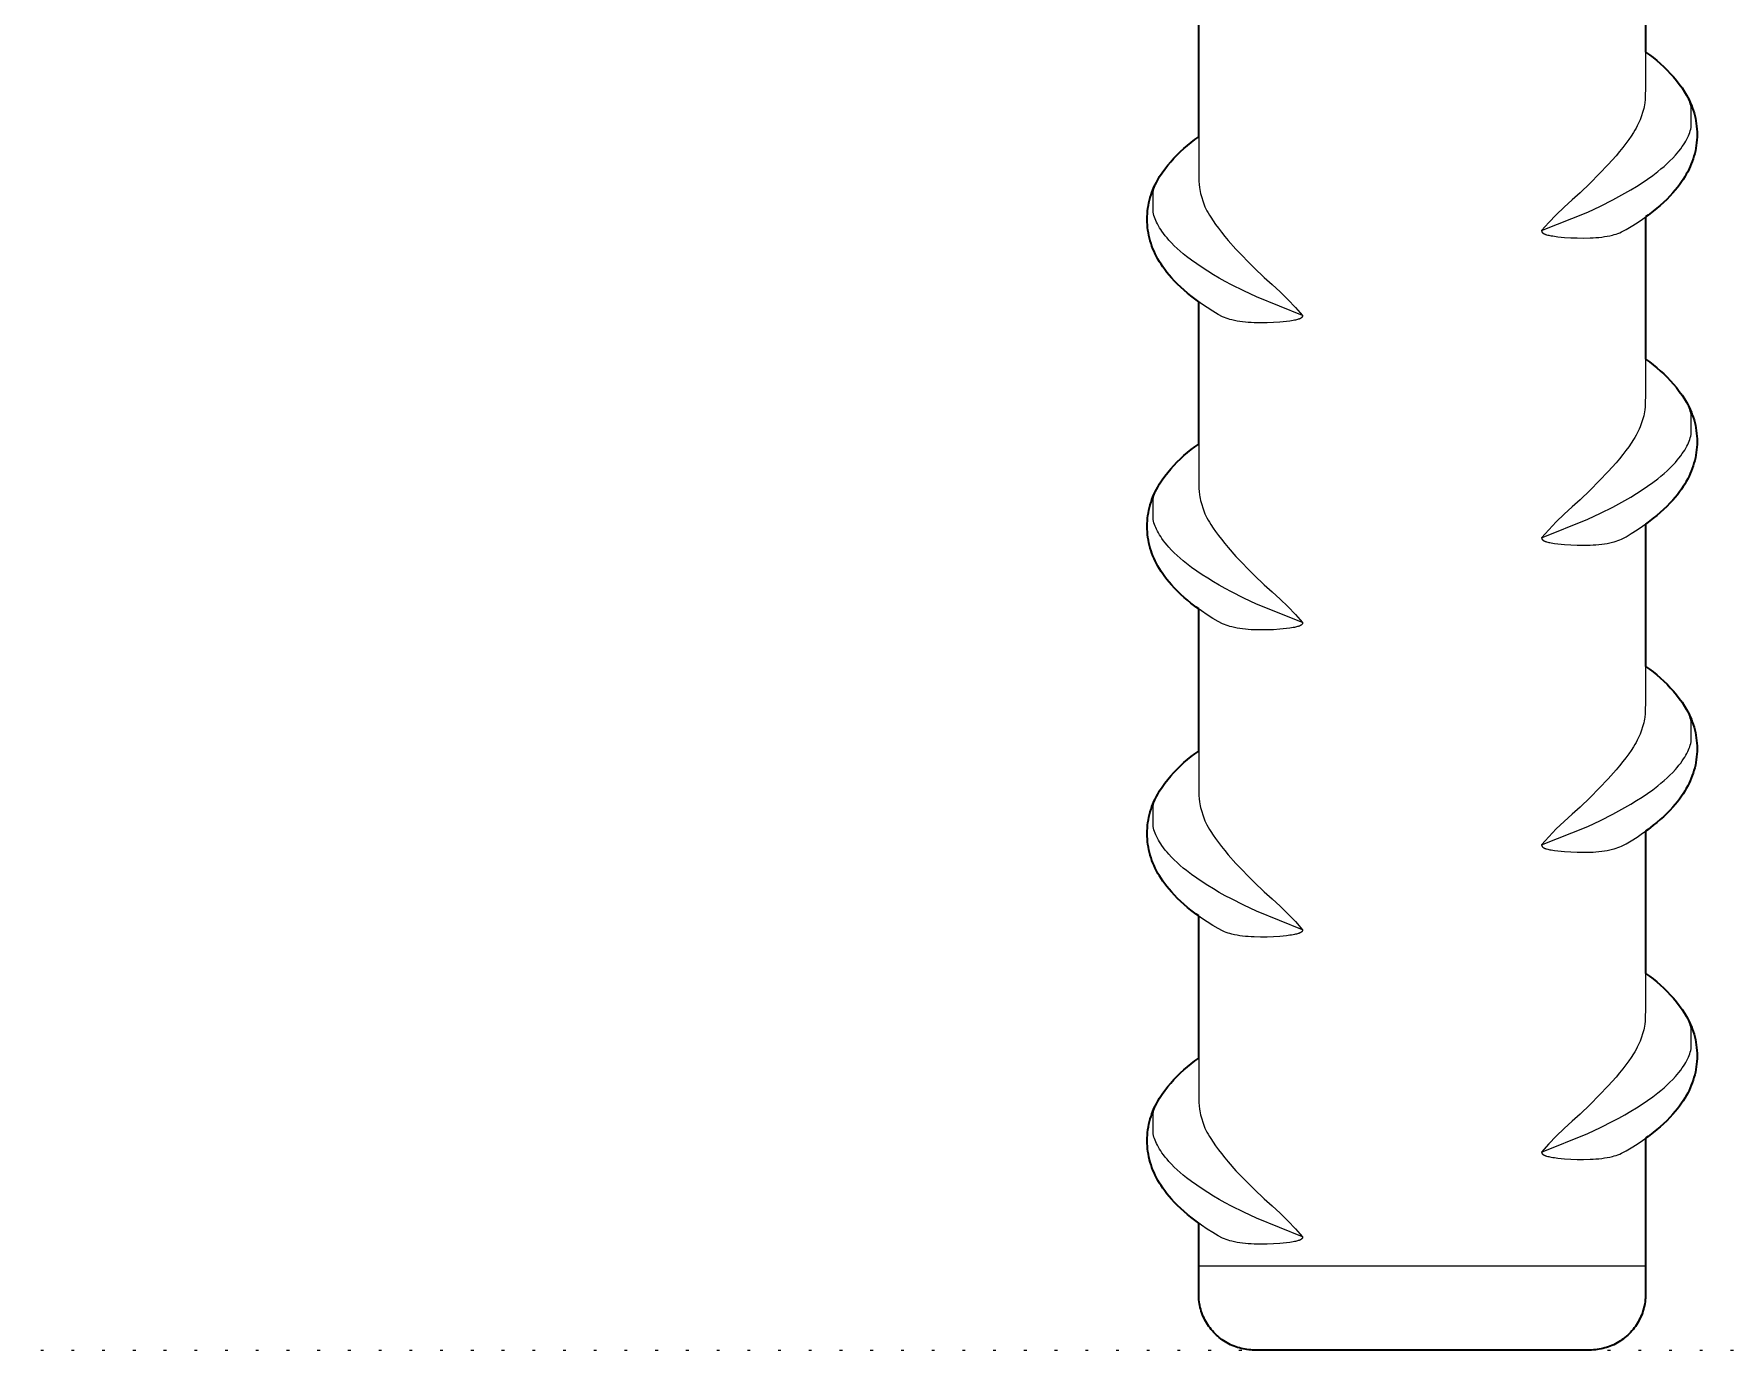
# Model space of a CAD drawing. Header units: millimetres. Extents: x 0 to 1192, y -689 to 404.
# Drawn here: x 1073.2 to 1134, y 0 to 47.1 of the extents above; entities that cross this region are included whole.
import ezdxf

# ---------------------------------------------------------------- set-up
doc = ezdxf.new("R2010")
doc.units = ezdxf.units.MM
doc.linetypes.add('Dots', pattern=[1, 0, -1])
doc.layers.add('Blocks', color=7, linetype='Continuous')
for name, color, linetype, lineweight, true_color in [('Blocks$Inner', 7, 'Continuous', 25, 0x007f00), ('Blocks$Outline', 7, 'Continuous', 35, 0xff3f3f), ('Groud', 7, 'Dots', 25, 0x243775)]:
    doc.layers.add(name, color=color, linetype=linetype, lineweight=lineweight, true_color=true_color)

# ---------------------------------------------------------------- blocks, each defined once
blk = doc.blocks.new('Rebar Side Table Side')
at = {"layer": 'Blocks$Inner'}
for points in [[(410.557, 51.585), (410.557, 45.224), (410.547, 44.9), (410.537, 44.786), (410.525, 44.672), (410.515, 44.603), (410.503, 44.534), (410.49, 44.466), (410.364, 44.062), (410.331, 43.989), (410.297, 43.916), (410.261, 43.845), (410.217, 43.766), (410.172, 43.688), (410.125, 43.611), (410.041, 43.481), (409.953, 43.355), (409.851, 43.215), (409.745, 43.077), (409.624, 42.927), (409.5, 42.779), (409.222, 42.463), (408.577, 41.795), (408.218, 41.451), (407.924, 41.199), (407.638, 40.936), (407.362, 40.665), (407.094, 40.384), (406.837, 40.094), (408.486, 40.759), (408.941, 40.972), (409.387, 41.196), (409.604, 41.312), (409.82, 41.432), (410.029, 41.554), (410.235, 41.68), (410.434, 41.807), (410.629, 41.939), (410.814, 42.072), (410.995, 42.21), (411.109, 42.303), (411.22, 42.397), (411.329, 42.495), (411.43, 42.592), (411.529, 42.691), (411.624, 42.794), (411.69, 42.87), (411.753, 42.947), (411.815, 43.027), (411.873, 43.108), (411.916, 43.172), (411.957, 43.237), (411.996, 43.304), (412.032, 43.371), (412.067, 43.44), (412.093, 43.496), (412.116, 43.553), (412.139, 43.611), (412.159, 43.669), (412.177, 43.728), (412.193, 43.788), (412.193, 44.513), (412.177, 44.573), (412.159, 44.632), (412.139, 44.691), (412.116, 44.748), (412.093, 44.805), (412.067, 44.862), (411.956, 45.065), (411.862, 45.204), (411.764, 45.339), (411.661, 45.472), (411.554, 45.6), (411.443, 45.725), (411.327, 45.847), (411.208, 45.964), (411.085, 46.078), (410.958, 46.187), (410.828, 46.292), (410.694, 46.393), (410.557, 46.489)], [(394.557, 48.548), (394.557, 42.187), (394.568, 41.863), (394.577, 41.749), (394.59, 41.635), (394.6, 41.566), (394.611, 41.497), (394.625, 41.429), (394.751, 41.025), (394.783, 40.952), (394.818, 40.879), (394.854, 40.808), (394.897, 40.729), (394.943, 40.651), (394.99, 40.574), (395.074, 40.444), (395.162, 40.318), (395.264, 40.178), (395.37, 40.04), (395.491, 39.89), (395.614, 39.742), (395.892, 39.426), (396.538, 38.758), (396.896, 38.414), (397.191, 38.161), (397.476, 37.899), (397.753, 37.628), (398.02, 37.347), (398.278, 37.057), (396.628, 37.722), (396.174, 37.935), (395.728, 38.159), (395.51, 38.275), (395.295, 38.395), (395.086, 38.517), (394.879, 38.643), (394.681, 38.77), (394.486, 38.902), (394.301, 39.035), (394.12, 39.173), (394.006, 39.266), (393.895, 39.36), (393.786, 39.458), (393.684, 39.555), (393.586, 39.654), (393.491, 39.757), (393.425, 39.833), (393.361, 39.91), (393.3, 39.99), (393.241, 40.071), (393.199, 40.135), (393.158, 40.2), (393.119, 40.267), (393.082, 40.334), (393.048, 40.403), (393.022, 40.459), (392.998, 40.516), (392.976, 40.574), (392.956, 40.632), (392.938, 40.691), (392.922, 40.751), (392.922, 41.476), (392.938, 41.536), (392.956, 41.595), (392.976, 41.654), (392.998, 41.711), (393.022, 41.768), (393.048, 41.824), (393.159, 42.028), (393.252, 42.167), (393.351, 42.302), (393.453, 42.435), (393.561, 42.563), (393.672, 42.688), (393.787, 42.81), (393.906, 42.927), (394.03, 43.041), (394.156, 43.15), (394.287, 43.255), (394.42, 43.356), (394.557, 43.452)], [(406.837, 40.094), (406.837, 40.09), (406.837, 40.087), (406.837, 40.085), (406.837, 40.083), (406.837, 40.081), (406.837, 40.079), (406.837, 40.077), (406.838, 40.075), (406.838, 40.073), (406.838, 40.071), (406.839, 40.069), (406.839, 40.068), (406.84, 40.066), (406.84, 40.064), (406.841, 40.062), (406.842, 40.06), (406.842, 40.058), (406.843, 40.057), (406.844, 40.055), (406.845, 40.053), (406.845, 40.051), (406.846, 40.05), (406.847, 40.048), (406.848, 40.046), (406.849, 40.044), (406.85, 40.043), (406.851, 40.041), (406.852, 40.039), (406.853, 40.038), (406.855, 40.036), (406.856, 40.034), (406.857, 40.032), (406.859, 40.031), (406.86, 40.029), (406.862, 40.027), (406.864, 40.025), (406.865, 40.024), (406.867, 40.022), (406.87, 40.019), (406.874, 40.015), (406.878, 40.012), (406.881, 40.009), (406.885, 40.006), (406.889, 40.004), (406.893, 40.001), (406.897, 39.998), (406.901, 39.996), (406.905, 39.993), (406.914, 39.989), (406.92, 39.986), (406.926, 39.982), (406.938, 39.977), (406.951, 39.971), (406.964, 39.966), (406.976, 39.961), (406.989, 39.957), (407.016, 39.949), (407.054, 39.938), (407.093, 39.929), (407.132, 39.921), (407.172, 39.913), (407.233, 39.903), (407.294, 39.893), (407.415, 39.878), (407.534, 39.866), (407.652, 39.855), (407.881, 39.84), (408.11, 39.832), (408.339, 39.83), (408.568, 39.834), (408.675, 39.839), (408.782, 39.846), (408.885, 39.855), (408.987, 39.867), (409.083, 39.88), (409.179, 39.895), (409.274, 39.914), (409.368, 39.936), (409.436, 39.953), (409.504, 39.974), (409.57, 39.996), (409.636, 40.021), (409.701, 40.048), (409.865, 40.132), (410.047, 40.244), (410.251, 40.374), (410.451, 40.51), (410.645, 40.65), (410.835, 40.795), (410.958, 40.895), (411.079, 40.998), (411.197, 41.104), (411.313, 41.214), (411.426, 41.328), (411.535, 41.446), (411.617, 41.54), (411.696, 41.637), (411.771, 41.736), (411.844, 41.838), (411.904, 41.927), (411.962, 42.019), (412.016, 42.112), (412.067, 42.207), (412.115, 42.303), (412.157, 42.393), (412.195, 42.483), (412.23, 42.575), (412.262, 42.668), (412.291, 42.762), (412.317, 42.857), (412.339, 42.953), (412.358, 43.049), (412.373, 43.146), (412.385, 43.244), (412.394, 43.342), (412.399, 43.44), (412.4, 43.539), (412.399, 43.637), (412.394, 43.735), (412.385, 43.833), (412.373, 43.931), (412.358, 44.028), (412.339, 44.124), (412.317, 44.22), (412.292, 44.315), (412.263, 44.409), (412.231, 44.502), (412.196, 44.594), (412.158, 44.685), (412.117, 44.774), (412.072, 44.862), (412.02, 44.948)], [(398.278, 37.057), (398.278, 37.053), (398.278, 37.049), (398.278, 37.048), (398.278, 37.046), (398.278, 37.044), (398.277, 37.042), (398.277, 37.04), (398.277, 37.038), (398.277, 37.036), (398.276, 37.034), (398.276, 37.032), (398.275, 37.031), (398.275, 37.029), (398.274, 37.027), (398.274, 37.025), (398.273, 37.023), (398.272, 37.021), (398.272, 37.02), (398.271, 37.018), (398.27, 37.016), (398.269, 37.014), (398.268, 37.012), (398.267, 37.011), (398.266, 37.009), (398.265, 37.007), (398.264, 37.006), (398.263, 37.004), (398.262, 37.002), (398.261, 37.001), (398.26, 36.999), (398.259, 36.997), (398.257, 36.995), (398.256, 36.994), (398.254, 36.992), (398.253, 36.99), (398.251, 36.988), (398.249, 36.986), (398.248, 36.985), (398.244, 36.981), (398.241, 36.978), (398.237, 36.975), (398.233, 36.972), (398.23, 36.969), (398.226, 36.967), (398.222, 36.964), (398.218, 36.961), (398.213, 36.959), (398.209, 36.956), (398.201, 36.952), (398.195, 36.948), (398.189, 36.945), (398.176, 36.94), (398.164, 36.934), (398.151, 36.929), (398.138, 36.924), (398.125, 36.92), (398.099, 36.912), (398.06, 36.901), (398.021, 36.892), (397.982, 36.884), (397.943, 36.876), (397.882, 36.866), (397.821, 36.856), (397.7, 36.841), (397.58, 36.829), (397.462, 36.818), (397.234, 36.803), (397.005, 36.795), (396.775, 36.793), (396.546, 36.797), (396.439, 36.802), (396.333, 36.809), (396.23, 36.818), (396.127, 36.83), (396.031, 36.842), (395.936, 36.858), (395.841, 36.877), (395.746, 36.899), (395.678, 36.916), (395.611, 36.937), (395.544, 36.959), (395.478, 36.984), (395.413, 37.011), (395.25, 37.095), (395.068, 37.207), (394.864, 37.337), (394.664, 37.473), (394.469, 37.613), (394.279, 37.758), (394.156, 37.858), (394.036, 37.961), (393.918, 38.067), (393.801, 38.177), (393.689, 38.291), (393.58, 38.409), (393.498, 38.503), (393.419, 38.6), (393.343, 38.699), (393.27, 38.801), (393.21, 38.89), (393.153, 38.982), (393.099, 39.075), (393.047, 39.17), (392.999, 39.266), (392.958, 39.356), (392.919, 39.446), (392.884, 39.538), (392.852, 39.631), (392.823, 39.725), (392.798, 39.82), (392.776, 39.916), (392.757, 40.012), (392.742, 40.109), (392.73, 40.207), (392.721, 40.305), (392.716, 40.403), (392.714, 40.501), (392.716, 40.6), (392.721, 40.698), (392.729, 40.796), (392.741, 40.894), (392.757, 40.991), (392.775, 41.087), (392.797, 41.183), (392.823, 41.278), (392.851, 41.372), (392.883, 41.465), (392.918, 41.557), (392.957, 41.648), (392.998, 41.737), (393.043, 41.824), (393.095, 41.911)], [(410.557, 40.585), (410.557, 34.224), (410.547, 33.9), (410.537, 33.786), (410.525, 33.672), (410.515, 33.603), (410.503, 33.534), (410.49, 33.466), (410.364, 33.062), (410.331, 32.989), (410.297, 32.916), (410.261, 32.845), (410.217, 32.766), (410.172, 32.688), (410.125, 32.611), (410.041, 32.481), (409.953, 32.355), (409.851, 32.215), (409.745, 32.077), (409.624, 31.927), (409.5, 31.779), (409.222, 31.463), (408.577, 30.795), (408.218, 30.451), (407.924, 30.199), (407.638, 29.936), (407.362, 29.665), (407.094, 29.384), (406.837, 29.094), (408.486, 29.759), (408.941, 29.972), (409.387, 30.196), (409.604, 30.312), (409.82, 30.432), (410.029, 30.554), (410.235, 30.68), (410.434, 30.807), (410.629, 30.939), (410.814, 31.072), (410.995, 31.21), (411.109, 31.303), (411.22, 31.397), (411.329, 31.495), (411.43, 31.592), (411.529, 31.691), (411.624, 31.794), (411.69, 31.87), (411.753, 31.947), (411.815, 32.027), (411.873, 32.108), (411.916, 32.172), (411.957, 32.237), (411.996, 32.304), (412.032, 32.371), (412.067, 32.44), (412.093, 32.496), (412.116, 32.553), (412.139, 32.611), (412.159, 32.669), (412.177, 32.728), (412.193, 32.788), (412.193, 33.513), (412.177, 33.573), (412.159, 33.632), (412.139, 33.691), (412.116, 33.748), (412.093, 33.805), (412.067, 33.862), (411.956, 34.065), (411.862, 34.204), (411.764, 34.339), (411.661, 34.472), (411.554, 34.6), (411.443, 34.725), (411.327, 34.847), (411.208, 34.964), (411.085, 35.078), (410.958, 35.187), (410.828, 35.292), (410.694, 35.393), (410.557, 35.489)], [(394.557, 37.548), (394.557, 31.187), (394.568, 30.863), (394.577, 30.749), (394.59, 30.635), (394.6, 30.566), (394.611, 30.497), (394.625, 30.429), (394.751, 30.025), (394.783, 29.952), (394.818, 29.879), (394.854, 29.808), (394.897, 29.729), (394.943, 29.651), (394.99, 29.574), (395.074, 29.444), (395.162, 29.318), (395.264, 29.178), (395.37, 29.04), (395.491, 28.89), (395.614, 28.742), (395.892, 28.426), (396.538, 27.758), (396.896, 27.414), (397.191, 27.161), (397.476, 26.899), (397.753, 26.628), (398.02, 26.347), (398.278, 26.057), (396.628, 26.722), (396.174, 26.935), (395.728, 27.159), (395.51, 27.275), (395.295, 27.395), (395.086, 27.517), (394.879, 27.643), (394.681, 27.77), (394.486, 27.902), (394.301, 28.035), (394.12, 28.173), (394.006, 28.266), (393.895, 28.36), (393.786, 28.458), (393.684, 28.555), (393.586, 28.654), (393.491, 28.757), (393.425, 28.833), (393.361, 28.91), (393.3, 28.99), (393.241, 29.071), (393.199, 29.135), (393.158, 29.2), (393.119, 29.267), (393.082, 29.334), (393.048, 29.403), (393.022, 29.459), (392.998, 29.516), (392.976, 29.574), (392.956, 29.632), (392.938, 29.691), (392.922, 29.751), (392.922, 30.476), (392.938, 30.536), (392.956, 30.595), (392.976, 30.654), (392.998, 30.711), (393.022, 30.768), (393.048, 30.824), (393.159, 31.028), (393.252, 31.167), (393.351, 31.302), (393.453, 31.435), (393.561, 31.563), (393.672, 31.688), (393.787, 31.81), (393.906, 31.927), (394.03, 32.041), (394.156, 32.15), (394.287, 32.255), (394.42, 32.356), (394.557, 32.452)], [(406.837, 29.094), (406.837, 29.09), (406.837, 29.087), (406.837, 29.085), (406.837, 29.083), (406.837, 29.081), (406.837, 29.079), (406.837, 29.077), (406.838, 29.075), (406.838, 29.073), (406.838, 29.071), (406.839, 29.069), (406.839, 29.068), (406.84, 29.066), (406.84, 29.064), (406.841, 29.062), (406.842, 29.06), (406.842, 29.058), (406.843, 29.057), (406.844, 29.055), (406.845, 29.053), (406.845, 29.051), (406.846, 29.05), (406.847, 29.048), (406.848, 29.046), (406.849, 29.044), (406.85, 29.043), (406.851, 29.041), (406.852, 29.039), (406.853, 29.038), (406.855, 29.036), (406.856, 29.034), (406.857, 29.032), (406.859, 29.031), (406.86, 29.029), (406.862, 29.027), (406.864, 29.025), (406.865, 29.024), (406.867, 29.022), (406.87, 29.019), (406.874, 29.015), (406.878, 29.012), (406.881, 29.009), (406.885, 29.006), (406.889, 29.004), (406.893, 29.001), (406.897, 28.998), (406.901, 28.996), (406.905, 28.993), (406.914, 28.989), (406.92, 28.986), (406.926, 28.982), (406.938, 28.977), (406.951, 28.971), (406.964, 28.966), (406.976, 28.961), (406.989, 28.957), (407.016, 28.949), (407.054, 28.938), (407.093, 28.929), (407.132, 28.921), (407.172, 28.913), (407.233, 28.903), (407.294, 28.893), (407.415, 28.878), (407.534, 28.866), (407.652, 28.855), (407.881, 28.84), (408.11, 28.832), (408.339, 28.83), (408.568, 28.834), (408.675, 28.839), (408.782, 28.846), (408.885, 28.855), (408.987, 28.867), (409.083, 28.88), (409.179, 28.895), (409.274, 28.914), (409.368, 28.936), (409.436, 28.953), (409.504, 28.974), (409.57, 28.996), (409.636, 29.021), (409.701, 29.048), (409.865, 29.132), (410.047, 29.244), (410.251, 29.374), (410.451, 29.51), (410.645, 29.65), (410.835, 29.795), (410.958, 29.895), (411.079, 29.998), (411.197, 30.104), (411.313, 30.214), (411.426, 30.328), (411.535, 30.446), (411.617, 30.54), (411.696, 30.637), (411.771, 30.736), (411.844, 30.838), (411.904, 30.927), (411.962, 31.019), (412.016, 31.112), (412.067, 31.207), (412.115, 31.303), (412.157, 31.393), (412.195, 31.483), (412.23, 31.575), (412.262, 31.668), (412.291, 31.762), (412.317, 31.857), (412.339, 31.953), (412.358, 32.049), (412.373, 32.146), (412.385, 32.244), (412.394, 32.342), (412.399, 32.44), (412.4, 32.539), (412.399, 32.637), (412.394, 32.735), (412.385, 32.833), (412.373, 32.931), (412.358, 33.028), (412.339, 33.124), (412.317, 33.22), (412.292, 33.315), (412.263, 33.409), (412.231, 33.502), (412.196, 33.594), (412.158, 33.685), (412.117, 33.774), (412.072, 33.862), (412.02, 33.948)], [(398.278, 26.057), (398.278, 26.053), (398.278, 26.049), (398.278, 26.048), (398.278, 26.046), (398.278, 26.044), (398.277, 26.042), (398.277, 26.04), (398.277, 26.038), (398.277, 26.036), (398.276, 26.034), (398.276, 26.032), (398.275, 26.031), (398.275, 26.029), (398.274, 26.027), (398.274, 26.025), (398.273, 26.023), (398.272, 26.021), (398.272, 26.02), (398.271, 26.018), (398.27, 26.016), (398.269, 26.014), (398.268, 26.012), (398.267, 26.011), (398.266, 26.009), (398.265, 26.007), (398.264, 26.006), (398.263, 26.004), (398.262, 26.002), (398.261, 26.001), (398.26, 25.999), (398.259, 25.997), (398.257, 25.995), (398.256, 25.994), (398.254, 25.992), (398.253, 25.99), (398.251, 25.988), (398.249, 25.986), (398.248, 25.985), (398.244, 25.981), (398.241, 25.978), (398.237, 25.975), (398.233, 25.972), (398.23, 25.969), (398.226, 25.967), (398.222, 25.964), (398.218, 25.961), (398.213, 25.959), (398.209, 25.956), (398.201, 25.952), (398.195, 25.948), (398.189, 25.945), (398.176, 25.94), (398.164, 25.934), (398.151, 25.929), (398.138, 25.924), (398.125, 25.92), (398.099, 25.912), (398.06, 25.901), (398.021, 25.892), (397.982, 25.884), (397.943, 25.876), (397.882, 25.866), (397.821, 25.856), (397.7, 25.841), (397.58, 25.829), (397.462, 25.818), (397.234, 25.803), (397.005, 25.795), (396.775, 25.793), (396.546, 25.797), (396.439, 25.802), (396.333, 25.809), (396.23, 25.818), (396.127, 25.83), (396.031, 25.842), (395.936, 25.858), (395.841, 25.877), (395.746, 25.899), (395.678, 25.916), (395.611, 25.937), (395.544, 25.959), (395.478, 25.984), (395.413, 26.011), (395.25, 26.095), (395.068, 26.207), (394.864, 26.337), (394.664, 26.473), (394.469, 26.613), (394.279, 26.758), (394.156, 26.858), (394.036, 26.961), (393.918, 27.067), (393.801, 27.177), (393.689, 27.291), (393.58, 27.409), (393.498, 27.503), (393.419, 27.6), (393.343, 27.699), (393.27, 27.801), (393.21, 27.89), (393.153, 27.982), (393.099, 28.075), (393.047, 28.17), (392.999, 28.266), (392.958, 28.356), (392.919, 28.446), (392.884, 28.538), (392.852, 28.631), (392.823, 28.725), (392.798, 28.82), (392.776, 28.916), (392.757, 29.012), (392.742, 29.109), (392.73, 29.207), (392.721, 29.305), (392.716, 29.403), (392.714, 29.501), (392.716, 29.6), (392.721, 29.698), (392.729, 29.796), (392.741, 29.894), (392.757, 29.991), (392.775, 30.087), (392.797, 30.183), (392.823, 30.278), (392.851, 30.372), (392.883, 30.465), (392.918, 30.557), (392.957, 30.648), (392.998, 30.737), (393.043, 30.824), (393.095, 30.911)], [(410.557, 29.585), (410.557, 23.224), (410.547, 22.9), (410.537, 22.786), (410.525, 22.672), (410.515, 22.603), (410.503, 22.534), (410.49, 22.466), (410.364, 22.062), (410.331, 21.989), (410.297, 21.916), (410.261, 21.845), (410.217, 21.766), (410.172, 21.688), (410.125, 21.611), (410.041, 21.481), (409.953, 21.355), (409.851, 21.215), (409.745, 21.077), (409.624, 20.927), (409.5, 20.779), (409.222, 20.463), (408.577, 19.795), (408.218, 19.451), (407.924, 19.199), (407.638, 18.936), (407.362, 18.665), (407.094, 18.384), (406.837, 18.094), (408.486, 18.759), (408.941, 18.972), (409.387, 19.196), (409.604, 19.312), (409.82, 19.432), (410.029, 19.554), (410.235, 19.68), (410.434, 19.807), (410.629, 19.939), (410.814, 20.072), (410.995, 20.21), (411.109, 20.303), (411.22, 20.397), (411.329, 20.495), (411.43, 20.592), (411.529, 20.691), (411.624, 20.794), (411.69, 20.87), (411.753, 20.947), (411.815, 21.027), (411.873, 21.108), (411.916, 21.172), (411.957, 21.237), (411.996, 21.304), (412.032, 21.371), (412.067, 21.44), (412.093, 21.496), (412.116, 21.553), (412.139, 21.611), (412.159, 21.669), (412.177, 21.728), (412.193, 21.788), (412.193, 22.513), (412.177, 22.573), (412.159, 22.632), (412.139, 22.691), (412.116, 22.748), (412.093, 22.805), (412.067, 22.862), (411.956, 23.065), (411.862, 23.204), (411.764, 23.339), (411.661, 23.472), (411.554, 23.6), (411.443, 23.725), (411.327, 23.847), (411.208, 23.964), (411.085, 24.078), (410.958, 24.187), (410.828, 24.292), (410.694, 24.393), (410.557, 24.489)], [(394.557, 26.548), (394.557, 20.187), (394.568, 19.863), (394.577, 19.749), (394.59, 19.635), (394.6, 19.566), (394.611, 19.497), (394.625, 19.429), (394.751, 19.025), (394.783, 18.952), (394.818, 18.879), (394.854, 18.808), (394.897, 18.729), (394.943, 18.651), (394.99, 18.574), (395.074, 18.444), (395.162, 18.318), (395.264, 18.178), (395.37, 18.04), (395.491, 17.89), (395.614, 17.742), (395.892, 17.426), (396.538, 16.758), (396.896, 16.414), (397.191, 16.161), (397.476, 15.899), (397.753, 15.628), (398.02, 15.347), (398.278, 15.057), (396.628, 15.722), (396.174, 15.935), (395.728, 16.159), (395.51, 16.275), (395.295, 16.395), (395.086, 16.517), (394.879, 16.643), (394.681, 16.77), (394.486, 16.902), (394.301, 17.035), (394.12, 17.173), (394.006, 17.266), (393.895, 17.36), (393.786, 17.458), (393.684, 17.555), (393.586, 17.654), (393.491, 17.757), (393.425, 17.833), (393.361, 17.91), (393.3, 17.99), (393.241, 18.071), (393.199, 18.135), (393.158, 18.2), (393.119, 18.267), (393.082, 18.334), (393.048, 18.403), (393.022, 18.459), (392.998, 18.516), (392.976, 18.574), (392.956, 18.632), (392.938, 18.691), (392.922, 18.751), (392.922, 19.476), (392.938, 19.536), (392.956, 19.595), (392.976, 19.654), (392.998, 19.711), (393.022, 19.768), (393.048, 19.824), (393.159, 20.028), (393.252, 20.167), (393.351, 20.302), (393.453, 20.435), (393.561, 20.563), (393.672, 20.688), (393.787, 20.81), (393.906, 20.927), (394.03, 21.041), (394.156, 21.15), (394.287, 21.255), (394.42, 21.356), (394.557, 21.452)], [(406.837, 18.094), (406.837, 18.09), (406.837, 18.087), (406.837, 18.085), (406.837, 18.083), (406.837, 18.081), (406.837, 18.079), (406.837, 18.077), (406.838, 18.075), (406.838, 18.073), (406.838, 18.071), (406.839, 18.069), (406.839, 18.068), (406.84, 18.066), (406.84, 18.064), (406.841, 18.062), (406.842, 18.06), (406.842, 18.058), (406.843, 18.057), (406.844, 18.055), (406.845, 18.053), (406.845, 18.051), (406.846, 18.05), (406.847, 18.048), (406.848, 18.046), (406.849, 18.044), (406.85, 18.043), (406.851, 18.041), (406.852, 18.039), (406.853, 18.038), (406.855, 18.036), (406.856, 18.034), (406.857, 18.032), (406.859, 18.031), (406.86, 18.029), (406.862, 18.027), (406.864, 18.025), (406.865, 18.024), (406.867, 18.022), (406.87, 18.019), (406.874, 18.015), (406.878, 18.012), (406.881, 18.009), (406.885, 18.006), (406.889, 18.004), (406.893, 18.001), (406.897, 17.998), (406.901, 17.996), (406.905, 17.993), (406.914, 17.989), (406.92, 17.986), (406.926, 17.982), (406.938, 17.977), (406.951, 17.971), (406.964, 17.966), (406.976, 17.961), (406.989, 17.957), (407.016, 17.949), (407.054, 17.938), (407.093, 17.929), (407.132, 17.921), (407.172, 17.913), (407.233, 17.903), (407.294, 17.893), (407.415, 17.878), (407.534, 17.866), (407.652, 17.855), (407.881, 17.84), (408.11, 17.832), (408.339, 17.83), (408.568, 17.834), (408.675, 17.839), (408.782, 17.846), (408.885, 17.855), (408.987, 17.867), (409.083, 17.88), (409.179, 17.895), (409.274, 17.914), (409.368, 17.936), (409.436, 17.953), (409.504, 17.974), (409.57, 17.996), (409.636, 18.021), (409.701, 18.048), (409.865, 18.132), (410.047, 18.244), (410.251, 18.374), (410.451, 18.51), (410.645, 18.65), (410.835, 18.795), (410.958, 18.895), (411.079, 18.998), (411.197, 19.104), (411.313, 19.214), (411.426, 19.328), (411.535, 19.446), (411.617, 19.54), (411.696, 19.637), (411.771, 19.736), (411.844, 19.838), (411.904, 19.927), (411.962, 20.019), (412.016, 20.112), (412.067, 20.207), (412.115, 20.303), (412.157, 20.393), (412.195, 20.483), (412.23, 20.575), (412.262, 20.668), (412.291, 20.762), (412.317, 20.857), (412.339, 20.953), (412.358, 21.049), (412.373, 21.146), (412.385, 21.244), (412.394, 21.342), (412.399, 21.44), (412.4, 21.539), (412.399, 21.637), (412.394, 21.735), (412.385, 21.833), (412.373, 21.931), (412.358, 22.028), (412.339, 22.124), (412.317, 22.22), (412.292, 22.315), (412.263, 22.409), (412.231, 22.502), (412.196, 22.594), (412.158, 22.685), (412.117, 22.774), (412.072, 22.862), (412.02, 22.948)], [(398.278, 15.057), (398.278, 15.053), (398.278, 15.049), (398.278, 15.048), (398.278, 15.046), (398.278, 15.044), (398.277, 15.042), (398.277, 15.04), (398.277, 15.038), (398.277, 15.036), (398.276, 15.034), (398.276, 15.032), (398.275, 15.031), (398.275, 15.029), (398.274, 15.027), (398.274, 15.025), (398.273, 15.023), (398.272, 15.021), (398.272, 15.02), (398.271, 15.018), (398.27, 15.016), (398.269, 15.014), (398.268, 15.012), (398.267, 15.011), (398.266, 15.009), (398.265, 15.007), (398.264, 15.006), (398.263, 15.004), (398.262, 15.002), (398.261, 15.001), (398.26, 14.999), (398.259, 14.997), (398.257, 14.995), (398.256, 14.994), (398.254, 14.992), (398.253, 14.99), (398.251, 14.988), (398.249, 14.986), (398.248, 14.985), (398.244, 14.981), (398.241, 14.978), (398.237, 14.975), (398.233, 14.972), (398.23, 14.969), (398.226, 14.967), (398.222, 14.964), (398.218, 14.961), (398.213, 14.959), (398.209, 14.956), (398.201, 14.952), (398.195, 14.948), (398.189, 14.945), (398.176, 14.94), (398.164, 14.934), (398.151, 14.929), (398.138, 14.924), (398.125, 14.92), (398.099, 14.912), (398.06, 14.901), (398.021, 14.892), (397.982, 14.884), (397.943, 14.876), (397.882, 14.866), (397.821, 14.856), (397.7, 14.841), (397.58, 14.829), (397.462, 14.818), (397.234, 14.803), (397.005, 14.795), (396.775, 14.793), (396.546, 14.797), (396.439, 14.802), (396.333, 14.809), (396.23, 14.818), (396.127, 14.83), (396.031, 14.842), (395.936, 14.858), (395.841, 14.877), (395.746, 14.899), (395.678, 14.916), (395.611, 14.937), (395.544, 14.959), (395.478, 14.984), (395.413, 15.011), (395.25, 15.095), (395.068, 15.207), (394.864, 15.337), (394.664, 15.473), (394.469, 15.613), (394.279, 15.758), (394.156, 15.858), (394.036, 15.961), (393.918, 16.067), (393.801, 16.177), (393.689, 16.291), (393.58, 16.409), (393.498, 16.503), (393.419, 16.6), (393.343, 16.699), (393.27, 16.801), (393.21, 16.89), (393.153, 16.982), (393.099, 17.075), (393.047, 17.17), (392.999, 17.266), (392.958, 17.356), (392.919, 17.446), (392.884, 17.538), (392.852, 17.631), (392.823, 17.725), (392.798, 17.82), (392.776, 17.916), (392.757, 18.012), (392.742, 18.109), (392.73, 18.207), (392.721, 18.305), (392.716, 18.403), (392.714, 18.501), (392.716, 18.6), (392.721, 18.698), (392.729, 18.796), (392.741, 18.894), (392.757, 18.991), (392.775, 19.087), (392.797, 19.183), (392.823, 19.278), (392.851, 19.372), (392.883, 19.465), (392.918, 19.557), (392.957, 19.648), (392.998, 19.737), (393.043, 19.824), (393.095, 19.911)], [(410.557, 18.585), (410.557, 12.224), (410.547, 11.9), (410.537, 11.786), (410.525, 11.672), (410.515, 11.603), (410.503, 11.534), (410.49, 11.466), (410.364, 11.062), (410.331, 10.989), (410.297, 10.916), (410.261, 10.845), (410.217, 10.766), (410.172, 10.688), (410.125, 10.611), (410.041, 10.481), (409.953, 10.355), (409.851, 10.215), (409.745, 10.077), (409.624, 9.927), (409.5, 9.779), (409.222, 9.463), (408.577, 8.795), (408.218, 8.451), (407.924, 8.199), (407.638, 7.936), (407.362, 7.665), (407.094, 7.384), (406.837, 7.094), (406.837, 7.09), (406.837, 7.087), (406.837, 7.085), (406.837, 7.083), (406.837, 7.081), (406.837, 7.079), (406.837, 7.077), (406.838, 7.075), (406.838, 7.073), (406.838, 7.071), (406.839, 7.069), (406.839, 7.068), (406.84, 7.066), (406.84, 7.064), (406.841, 7.062), (406.842, 7.06), (406.842, 7.058), (406.843, 7.057), (406.844, 7.055), (406.845, 7.053), (406.845, 7.051), (406.846, 7.05), (406.847, 7.048), (406.848, 7.046), (406.849, 7.044), (406.85, 7.043), (406.851, 7.041), (406.852, 7.039), (406.853, 7.038), (406.855, 7.036), (406.856, 7.034), (406.857, 7.032), (406.859, 7.031), (406.86, 7.029), (406.862, 7.027), (406.864, 7.025), (406.865, 7.024), (406.867, 7.022), (406.87, 7.019), (406.874, 7.015), (406.878, 7.012), (406.881, 7.009), (406.885, 7.006), (406.889, 7.004), (406.893, 7.001), (406.897, 6.998), (406.901, 6.996), (406.905, 6.993), (406.914, 6.989), (406.92, 6.986), (406.926, 6.982), (406.938, 6.977), (406.951, 6.971), (406.964, 6.966), (406.976, 6.961), (406.989, 6.957), (407.016, 6.949), (407.054, 6.938), (407.093, 6.929), (407.132, 6.921), (407.172, 6.913), (407.233, 6.903), (407.294, 6.893), (407.415, 6.878), (407.534, 6.866), (407.652, 6.855), (407.881, 6.84), (408.11, 6.832), (408.339, 6.83), (408.568, 6.834), (408.675, 6.839), (408.782, 6.846), (408.885, 6.855), (408.987, 6.867), (409.083, 6.88), (409.179, 6.895), (409.274, 6.914), (409.368, 6.936), (409.436, 6.953), (409.504, 6.974), (409.57, 6.996), (409.636, 7.021), (409.701, 7.048), (409.865, 7.132), (410.047, 7.244), (410.251, 7.374), (410.451, 7.51), (410.645, 7.65), (410.835, 7.795), (410.958, 7.895), (411.079, 7.998), (411.197, 8.104), (411.313, 8.214), (411.426, 8.328), (411.535, 8.446), (411.617, 8.54), (411.696, 8.637), (411.771, 8.736), (411.844, 8.838), (411.904, 8.927), (411.962, 9.019), (412.016, 9.112), (412.067, 9.207), (412.115, 9.303), (412.157, 9.393), (412.195, 9.483), (412.23, 9.575), (412.262, 9.668), (412.291, 9.762), (412.317, 9.857), (412.339, 9.953), (412.358, 10.049), (412.373, 10.146), (412.385, 10.244), (412.394, 10.342), (412.399, 10.44), (412.4, 10.539), (412.399, 10.637), (412.394, 10.735), (412.385, 10.833), (412.373, 10.931), (412.358, 11.028), (412.339, 11.124), (412.317, 11.22), (412.292, 11.315), (412.263, 11.409), (412.231, 11.502), (412.196, 11.594), (412.158, 11.685), (412.117, 11.774), (412.072, 11.862), (412.02, 11.948)], [(394.557, 15.548), (394.557, 9.187), (394.568, 8.863), (394.577, 8.749), (394.59, 8.635), (394.6, 8.566), (394.611, 8.497), (394.625, 8.429), (394.751, 8.025), (394.783, 7.952), (394.818, 7.879), (394.854, 7.808), (394.897, 7.729), (394.943, 7.651), (394.99, 7.574), (395.074, 7.444), (395.162, 7.318), (395.264, 7.178), (395.37, 7.04), (395.491, 6.89), (395.614, 6.742), (395.892, 6.426), (396.538, 5.758), (396.896, 5.414), (397.191, 5.161), (397.476, 4.899), (397.753, 4.628), (398.02, 4.347), (398.278, 4.057), (396.628, 4.722), (396.174, 4.935), (395.728, 5.159), (395.51, 5.275), (395.295, 5.395), (395.086, 5.517), (394.879, 5.643), (394.681, 5.77), (394.486, 5.902), (394.301, 6.035), (394.12, 6.173), (394.006, 6.266), (393.895, 6.36), (393.786, 6.458), (393.684, 6.555), (393.586, 6.654), (393.491, 6.757), (393.425, 6.833), (393.361, 6.91), (393.3, 6.99), (393.241, 7.071), (393.199, 7.135), (393.158, 7.2), (393.119, 7.267), (393.082, 7.334), (393.048, 7.403), (393.022, 7.459), (392.998, 7.516), (392.976, 7.574), (392.956, 7.632), (392.938, 7.691), (392.922, 7.751), (392.922, 8.476), (392.938, 8.536), (392.956, 8.595), (392.976, 8.654), (392.998, 8.711), (393.022, 8.768), (393.048, 8.824), (393.159, 9.028), (393.252, 9.167), (393.351, 9.302), (393.453, 9.435), (393.561, 9.563), (393.672, 9.688), (393.787, 9.81), (393.906, 9.927), (394.03, 10.041), (394.156, 10.15), (394.287, 10.255), (394.42, 10.356), (394.557, 10.452)], [(406.837, 7.094), (408.486, 7.759), (408.941, 7.972), (409.387, 8.196), (409.604, 8.312), (409.82, 8.432), (410.029, 8.554), (410.235, 8.68), (410.434, 8.807), (410.629, 8.939), (410.814, 9.072), (410.995, 9.21), (411.109, 9.303), (411.22, 9.397), (411.329, 9.495), (411.43, 9.592), (411.529, 9.691), (411.624, 9.794), (411.69, 9.87), (411.753, 9.947), (411.815, 10.027), (411.873, 10.108), (411.916, 10.172), (411.957, 10.237), (411.996, 10.304), (412.032, 10.371), (412.067, 10.44), (412.093, 10.496), (412.116, 10.553), (412.139, 10.611), (412.159, 10.669), (412.177, 10.728), (412.193, 10.788), (412.193, 11.513), (412.177, 11.573), (412.159, 11.632), (412.139, 11.691), (412.116, 11.748), (412.093, 11.805), (412.067, 11.862), (411.956, 12.065), (411.862, 12.204), (411.764, 12.339), (411.661, 12.472), (411.554, 12.6), (411.443, 12.725), (411.327, 12.847), (411.208, 12.964), (411.085, 13.078), (410.958, 13.187), (410.828, 13.292), (410.694, 13.393), (410.557, 13.489)], [(398.278, 4.057), (398.278, 4.053), (398.278, 4.049), (398.278, 4.048), (398.278, 4.046), (398.278, 4.044), (398.277, 4.042), (398.277, 4.04), (398.277, 4.038), (398.277, 4.036), (398.276, 4.034), (398.276, 4.032), (398.275, 4.031), (398.275, 4.029), (398.274, 4.027), (398.274, 4.025), (398.273, 4.023), (398.272, 4.021), (398.272, 4.02), (398.271, 4.018), (398.27, 4.016), (398.269, 4.014), (398.268, 4.012), (398.267, 4.011), (398.266, 4.009), (398.265, 4.007), (398.264, 4.006), (398.263, 4.004), (398.262, 4.002), (398.261, 4.001), (398.26, 3.999), (398.259, 3.997), (398.257, 3.995), (398.256, 3.994), (398.254, 3.992), (398.253, 3.99), (398.251, 3.988), (398.249, 3.986), (398.248, 3.985), (398.244, 3.981), (398.241, 3.978), (398.237, 3.975), (398.233, 3.972), (398.23, 3.969), (398.226, 3.967), (398.222, 3.964), (398.218, 3.961), (398.213, 3.959), (398.209, 3.956), (398.201, 3.952), (398.195, 3.948), (398.189, 3.945), (398.176, 3.94), (398.164, 3.934), (398.151, 3.929), (398.138, 3.924), (398.125, 3.92), (398.099, 3.912), (398.06, 3.901), (398.021, 3.892), (397.982, 3.884), (397.943, 3.876), (397.882, 3.866), (397.821, 3.856), (397.7, 3.841), (397.58, 3.829), (397.462, 3.818), (397.234, 3.803), (397.005, 3.795), (396.775, 3.793), (396.546, 3.797), (396.439, 3.802), (396.333, 3.809), (396.23, 3.818), (396.127, 3.83), (396.031, 3.842), (395.936, 3.858), (395.841, 3.877), (395.746, 3.899), (395.678, 3.916), (395.611, 3.937), (395.544, 3.959), (395.478, 3.984), (395.413, 4.011), (395.25, 4.095), (395.068, 4.207), (394.864, 4.337), (394.664, 4.473), (394.469, 4.613), (394.279, 4.758), (394.156, 4.858), (394.036, 4.961), (393.918, 5.067), (393.801, 5.177), (393.689, 5.291), (393.58, 5.409), (393.498, 5.503), (393.419, 5.6), (393.343, 5.699), (393.27, 5.801), (393.21, 5.89), (393.153, 5.982), (393.099, 6.075), (393.047, 6.17), (392.999, 6.266), (392.958, 6.356), (392.919, 6.446), (392.884, 6.538), (392.852, 6.631), (392.823, 6.725), (392.798, 6.82), (392.776, 6.916), (392.757, 7.012), (392.742, 7.109), (392.73, 7.207), (392.721, 7.305), (392.716, 7.403), (392.714, 7.501), (392.716, 7.6), (392.721, 7.698), (392.729, 7.796), (392.741, 7.894), (392.757, 7.991), (392.775, 8.087), (392.797, 8.183), (392.823, 8.278), (392.851, 8.372), (392.883, 8.465), (392.918, 8.557), (392.957, 8.648), (392.998, 8.737), (393.043, 8.824), (393.095, 8.911)], [(410.557, 7.585), (410.557, 3), (394.557, 3), (394.557, 4.548)], [(410.557, 3), (410.557, 2), (410.556, 1.932), (410.553, 1.864), (410.547, 1.796), (410.539, 1.728), (410.528, 1.661), (410.515, 1.593), (410.5, 1.527), (410.483, 1.461), (410.464, 1.395), (410.442, 1.331), (410.418, 1.267), (410.392, 1.204), (410.363, 1.141), (410.333, 1.08), (410.301, 1.02), (410.266, 0.961), (410.23, 0.903), (410.191, 0.847), (410.151, 0.792), (410.109, 0.738), (410.065, 0.686), (410.019, 0.635), (409.972, 0.586), (409.922, 0.539), (409.872, 0.493), (409.819, 0.449), (409.766, 0.407), (409.711, 0.366), (409.654, 0.328), (409.596, 0.292), (409.538, 0.257), (409.477, 0.225), (409.416, 0.194), (409.354, 0.166), (409.291, 0.14), (409.227, 0.116), (409.162, 0.094), (409.097, 0.075), (409.031, 0.057), (408.964, 0.042), (408.897, 0.029), (408.83, 0.019), (408.762, 0.011), (408.694, 0.005), (408.626, 0.002), (408.557, 0), (396.557, 0), (396.489, 0.002), (396.421, 0.005), (396.353, 0.011), (396.285, 0.019), (396.217, 0.029), (396.15, 0.042), (396.084, 0.057), (396.018, 0.075), (395.952, 0.094), (395.888, 0.116), (395.824, 0.14), (395.76, 0.166), (395.698, 0.194), (395.637, 0.225), (395.577, 0.257), (395.518, 0.292), (395.46, 0.328), (395.404, 0.366), (395.349, 0.407), (395.295, 0.449), (395.243, 0.493), (395.192, 0.539), (395.143, 0.586), (395.096, 0.635), (395.05, 0.686), (395.006, 0.738), (394.964, 0.792), (394.923, 0.847), (394.885, 0.903), (394.848, 0.961), (394.814, 1.02), (394.782, 1.08), (394.751, 1.141), (394.723, 1.204), (394.697, 1.267), (394.673, 1.331), (394.651, 1.395), (394.631, 1.461), (394.614, 1.527), (394.599, 1.593), (394.586, 1.661), (394.576, 1.728), (394.568, 1.796), (394.562, 1.864), (394.558, 1.932), (394.557, 2), (394.557, 3)]]:
    blk.add_lwpolyline(points, dxfattribs=at)
at = {"layer": 'Blocks$Outline'}
for points in [[(410.557, 51.586), (410.557, 46.489)], [(394.557, 43.452), (394.558, 48.549)], [(410.557, 46.489), (410.694, 46.393), (410.828, 46.292), (410.958, 46.187), (411.085, 46.078), (411.208, 45.964), (411.327, 45.847), (411.443, 45.725), (411.554, 45.6), (411.661, 45.472), (411.764, 45.339), (411.862, 45.204), (411.956, 45.065), (412.02, 44.948)], [(412.02, 44.948), (412.072, 44.862), (412.117, 44.774), (412.158, 44.685), (412.196, 44.594), (412.231, 44.502), (412.263, 44.409), (412.292, 44.315), (412.317, 44.22), (412.339, 44.124), (412.358, 44.028), (412.373, 43.931), (412.385, 43.833), (412.394, 43.735), (412.399, 43.637), (412.4, 43.539), (412.399, 43.44), (412.394, 43.342), (412.385, 43.244), (412.373, 43.146), (412.358, 43.049), (412.339, 42.953), (412.317, 42.857), (412.291, 42.762), (412.262, 42.668), (412.23, 42.575), (412.195, 42.483), (412.157, 42.393), (412.115, 42.303), (412.067, 42.207), (412.016, 42.112), (411.962, 42.019), (411.904, 41.927), (411.844, 41.838), (411.771, 41.736), (411.696, 41.637), (411.617, 41.54), (411.535, 41.446), (411.426, 41.328), (411.313, 41.214), (411.197, 41.104), (411.079, 40.998), (410.958, 40.895), (410.835, 40.795), (410.645, 40.65), (410.557, 40.586)], [(393.095, 41.911), (393.159, 42.028), (393.252, 42.167), (393.351, 42.302), (393.453, 42.435), (393.561, 42.563), (393.672, 42.688), (393.787, 42.81), (393.906, 42.927), (394.03, 43.041), (394.156, 43.15), (394.287, 43.255), (394.42, 43.356), (394.557, 43.452)], [(394.558, 37.549), (394.469, 37.613), (394.279, 37.758), (394.156, 37.858), (394.036, 37.961), (393.918, 38.067), (393.801, 38.177), (393.689, 38.291), (393.58, 38.409), (393.498, 38.503), (393.419, 38.6), (393.343, 38.699), (393.27, 38.801), (393.21, 38.89), (393.153, 38.982), (393.099, 39.075), (393.047, 39.17), (392.999, 39.266), (392.958, 39.356), (392.919, 39.446), (392.884, 39.538), (392.852, 39.631), (392.823, 39.725), (392.798, 39.82), (392.776, 39.916), (392.757, 40.012), (392.742, 40.109), (392.73, 40.207), (392.721, 40.305), (392.716, 40.403), (392.714, 40.501), (392.716, 40.6), (392.721, 40.698), (392.729, 40.796), (392.741, 40.894), (392.757, 40.991), (392.775, 41.087), (392.797, 41.183), (392.823, 41.278), (392.851, 41.372), (392.883, 41.465), (392.918, 41.557), (392.957, 41.648), (392.998, 41.737), (393.043, 41.824), (393.095, 41.911)], [(410.557, 40.586), (410.557, 35.489)], [(394.557, 32.452), (394.558, 37.549)], [(410.557, 35.489), (410.694, 35.393), (410.828, 35.292), (410.958, 35.187), (411.085, 35.078), (411.208, 34.964), (411.327, 34.847), (411.443, 34.725), (411.554, 34.6), (411.661, 34.472), (411.764, 34.339), (411.862, 34.204), (411.956, 34.065), (412.02, 33.948)], [(412.02, 33.948), (412.072, 33.862), (412.117, 33.774), (412.158, 33.685), (412.196, 33.594), (412.231, 33.502), (412.263, 33.409), (412.292, 33.315), (412.317, 33.22), (412.339, 33.124), (412.358, 33.028), (412.373, 32.931), (412.385, 32.833), (412.394, 32.735), (412.399, 32.637), (412.4, 32.539), (412.399, 32.44), (412.394, 32.342), (412.385, 32.244), (412.373, 32.146), (412.358, 32.049), (412.339, 31.953), (412.317, 31.857), (412.291, 31.762), (412.262, 31.668), (412.23, 31.575), (412.195, 31.483), (412.157, 31.393), (412.115, 31.303), (412.067, 31.207), (412.016, 31.112), (411.962, 31.019), (411.904, 30.927), (411.844, 30.838), (411.771, 30.736), (411.696, 30.637), (411.617, 30.54), (411.535, 30.446), (411.426, 30.328), (411.313, 30.214), (411.197, 30.104), (411.079, 29.998), (410.958, 29.895), (410.835, 29.795), (410.645, 29.65), (410.557, 29.586)], [(393.095, 30.911), (393.159, 31.028), (393.252, 31.167), (393.351, 31.302), (393.453, 31.435), (393.561, 31.563), (393.672, 31.688), (393.787, 31.81), (393.906, 31.927), (394.03, 32.041), (394.156, 32.15), (394.287, 32.255), (394.42, 32.356), (394.557, 32.452)], [(394.558, 26.549), (394.469, 26.613), (394.279, 26.758), (394.156, 26.858), (394.036, 26.961), (393.918, 27.067), (393.801, 27.177), (393.689, 27.291), (393.58, 27.409), (393.498, 27.503), (393.419, 27.6), (393.343, 27.699), (393.27, 27.801), (393.21, 27.89), (393.153, 27.982), (393.099, 28.075), (393.047, 28.17), (392.999, 28.266), (392.958, 28.356), (392.919, 28.446), (392.884, 28.538), (392.852, 28.631), (392.823, 28.725), (392.798, 28.82), (392.776, 28.916), (392.757, 29.012), (392.742, 29.109), (392.73, 29.207), (392.721, 29.305), (392.716, 29.403), (392.714, 29.501), (392.716, 29.6), (392.721, 29.698), (392.729, 29.796), (392.741, 29.894), (392.757, 29.991), (392.775, 30.087), (392.797, 30.183), (392.823, 30.278), (392.851, 30.372), (392.883, 30.465), (392.918, 30.557), (392.957, 30.648), (392.998, 30.737), (393.043, 30.824), (393.095, 30.911)], [(410.557, 29.586), (410.557, 24.489)], [(394.557, 21.452), (394.558, 26.549)], [(410.557, 24.489), (410.694, 24.393), (410.828, 24.292), (410.958, 24.187), (411.085, 24.078), (411.208, 23.964), (411.327, 23.847), (411.443, 23.725), (411.554, 23.6), (411.661, 23.472), (411.764, 23.339), (411.862, 23.204), (411.956, 23.065), (412.02, 22.948)], [(412.02, 22.948), (412.072, 22.862), (412.117, 22.774), (412.158, 22.685), (412.196, 22.594), (412.231, 22.502), (412.263, 22.409), (412.292, 22.315), (412.317, 22.22), (412.339, 22.124), (412.358, 22.028), (412.373, 21.931), (412.385, 21.833), (412.394, 21.735), (412.399, 21.637), (412.4, 21.539), (412.399, 21.44), (412.394, 21.342), (412.385, 21.244), (412.373, 21.146), (412.358, 21.049), (412.339, 20.953), (412.317, 20.857), (412.291, 20.762), (412.262, 20.668), (412.23, 20.575), (412.195, 20.483), (412.157, 20.393), (412.115, 20.303), (412.067, 20.207), (412.016, 20.112), (411.962, 20.019), (411.904, 19.927), (411.844, 19.838), (411.771, 19.736), (411.696, 19.637), (411.617, 19.54), (411.535, 19.446), (411.426, 19.328), (411.313, 19.214), (411.197, 19.104), (411.079, 18.998), (410.958, 18.895), (410.835, 18.795), (410.645, 18.65), (410.557, 18.586)], [(393.095, 19.911), (393.159, 20.028), (393.252, 20.167), (393.351, 20.302), (393.453, 20.435), (393.561, 20.563), (393.672, 20.688), (393.787, 20.81), (393.906, 20.927), (394.03, 21.041), (394.156, 21.15), (394.287, 21.255), (394.42, 21.356), (394.557, 21.452)], [(394.558, 15.549), (394.469, 15.613), (394.279, 15.758), (394.156, 15.858), (394.036, 15.961), (393.918, 16.067), (393.801, 16.177), (393.689, 16.291), (393.58, 16.409), (393.498, 16.503), (393.419, 16.6), (393.343, 16.699), (393.27, 16.801), (393.21, 16.89), (393.153, 16.982), (393.099, 17.075), (393.047, 17.17), (392.999, 17.266), (392.958, 17.356), (392.919, 17.446), (392.884, 17.538), (392.852, 17.631), (392.823, 17.725), (392.798, 17.82), (392.776, 17.916), (392.757, 18.012), (392.742, 18.109), (392.73, 18.207), (392.721, 18.305), (392.716, 18.403), (392.714, 18.501), (392.716, 18.6), (392.721, 18.698), (392.729, 18.796), (392.741, 18.894), (392.757, 18.991), (392.775, 19.087), (392.797, 19.183), (392.823, 19.278), (392.851, 19.372), (392.883, 19.465), (392.918, 19.557), (392.957, 19.648), (392.998, 19.737), (393.043, 19.824), (393.095, 19.911)], [(410.557, 18.586), (410.557, 13.489)], [(394.557, 10.452), (394.558, 15.549)], [(410.557, 13.489), (410.694, 13.393), (410.828, 13.292), (410.958, 13.187), (411.085, 13.078), (411.208, 12.964), (411.327, 12.847), (411.443, 12.725), (411.554, 12.6), (411.661, 12.472), (411.764, 12.339), (411.862, 12.204), (411.956, 12.065), (412.02, 11.948)], [(412.02, 11.948), (412.072, 11.862), (412.117, 11.774), (412.158, 11.685), (412.196, 11.594), (412.231, 11.502), (412.263, 11.409), (412.292, 11.315), (412.317, 11.22), (412.339, 11.124), (412.358, 11.028), (412.373, 10.931), (412.385, 10.833), (412.394, 10.735), (412.399, 10.637), (412.4, 10.539), (412.399, 10.44), (412.394, 10.342), (412.385, 10.244), (412.373, 10.146), (412.358, 10.049), (412.339, 9.953), (412.317, 9.857), (412.291, 9.762), (412.262, 9.668), (412.23, 9.575), (412.195, 9.483), (412.157, 9.393), (412.115, 9.303), (412.067, 9.207), (412.016, 9.112), (411.962, 9.019), (411.904, 8.927), (411.844, 8.838), (411.771, 8.736), (411.696, 8.637), (411.617, 8.54), (411.535, 8.446), (411.426, 8.328), (411.313, 8.214), (411.197, 8.104), (411.079, 7.998), (410.958, 7.895), (410.835, 7.795), (410.645, 7.65), (410.557, 7.586)], [(393.095, 8.911), (393.159, 9.028), (393.252, 9.167), (393.351, 9.302), (393.453, 9.435), (393.561, 9.563), (393.672, 9.688), (393.787, 9.81), (393.906, 9.927), (394.03, 10.041), (394.156, 10.15), (394.287, 10.255), (394.42, 10.356), (394.557, 10.452)], [(394.558, 4.549), (394.469, 4.613), (394.279, 4.758), (394.156, 4.858), (394.036, 4.961), (393.918, 5.067), (393.801, 5.177), (393.689, 5.291), (393.58, 5.409), (393.498, 5.503), (393.419, 5.6), (393.343, 5.699), (393.27, 5.801), (393.21, 5.89), (393.153, 5.982), (393.099, 6.075), (393.047, 6.17), (392.999, 6.266), (392.958, 6.356), (392.919, 6.446), (392.884, 6.538), (392.852, 6.631), (392.823, 6.725), (392.798, 6.82), (392.776, 6.916), (392.757, 7.012), (392.742, 7.109), (392.73, 7.207), (392.721, 7.305), (392.716, 7.403), (392.714, 7.501), (392.716, 7.6), (392.721, 7.698), (392.729, 7.796), (392.741, 7.894), (392.757, 7.991), (392.775, 8.087), (392.797, 8.183), (392.823, 8.278), (392.851, 8.372), (392.883, 8.465), (392.918, 8.557), (392.957, 8.648), (392.998, 8.737), (393.043, 8.824), (393.095, 8.911)], [(410.557, 7.586), (410.557, 3)], [(394.557, 3), (394.558, 4.549)], [(410.557, 3), (410.557, 2), (410.556, 1.932), (410.553, 1.864), (410.547, 1.796), (410.539, 1.728), (410.528, 1.661), (410.515, 1.593), (410.5, 1.527), (410.483, 1.461), (410.464, 1.395), (410.442, 1.331), (410.418, 1.267), (410.392, 1.204), (410.363, 1.141), (410.333, 1.08), (410.301, 1.02), (410.266, 0.961), (410.23, 0.903), (410.191, 0.847), (410.151, 0.792), (410.109, 0.738), (410.065, 0.686), (410.019, 0.635), (409.972, 0.586), (409.922, 0.539), (409.872, 0.493), (409.819, 0.449), (409.766, 0.407), (409.711, 0.366), (409.654, 0.328), (409.596, 0.292), (409.538, 0.257), (409.477, 0.225), (409.416, 0.194), (409.354, 0.166), (409.291, 0.14), (409.227, 0.116), (409.162, 0.094), (409.097, 0.075), (409.031, 0.057), (408.964, 0.042), (408.897, 0.029), (408.83, 0.019), (408.762, 0.011), (408.694, 0.005), (408.626, 0.002), (408.557, 0), (396.557, 0), (396.489, 0.002), (396.421, 0.005), (396.353, 0.011), (396.285, 0.019), (396.217, 0.029), (396.15, 0.042), (396.084, 0.057), (396.018, 0.075), (395.952, 0.094), (395.888, 0.116), (395.824, 0.14), (395.76, 0.166), (395.698, 0.194), (395.637, 0.225), (395.577, 0.257), (395.518, 0.292), (395.46, 0.328), (395.404, 0.366), (395.349, 0.407), (395.295, 0.449), (395.243, 0.493), (395.192, 0.539), (395.143, 0.586), (395.096, 0.635), (395.05, 0.686), (395.006, 0.738), (394.964, 0.792), (394.923, 0.847), (394.885, 0.903), (394.848, 0.961), (394.814, 1.02), (394.782, 1.08), (394.751, 1.141), (394.723, 1.204), (394.697, 1.267), (394.673, 1.331), (394.651, 1.395), (394.631, 1.461), (394.614, 1.527), (394.599, 1.593), (394.586, 1.661), (394.576, 1.728), (394.568, 1.796), (394.562, 1.864), (394.558, 1.932), (394.557, 2), (394.557, 3)]]:
    blk.add_lwpolyline(points, dxfattribs=at)

msp = doc.modelspace()

# ---------------------------------------------------------------- linework, layer by layer
at = {"layer": 'Groud'}
msp.add_lwpolyline([(720.386, 0), (1191.5, 0)], dxfattribs=at)

# ---------------------------------------------------------------- block references
at = {"layer": 'Blocks'}
msp.add_blockref('Rebar Side Table Side', (720.386, 0), dxfattribs=at)

doc.saveas('drawing.dxf')
